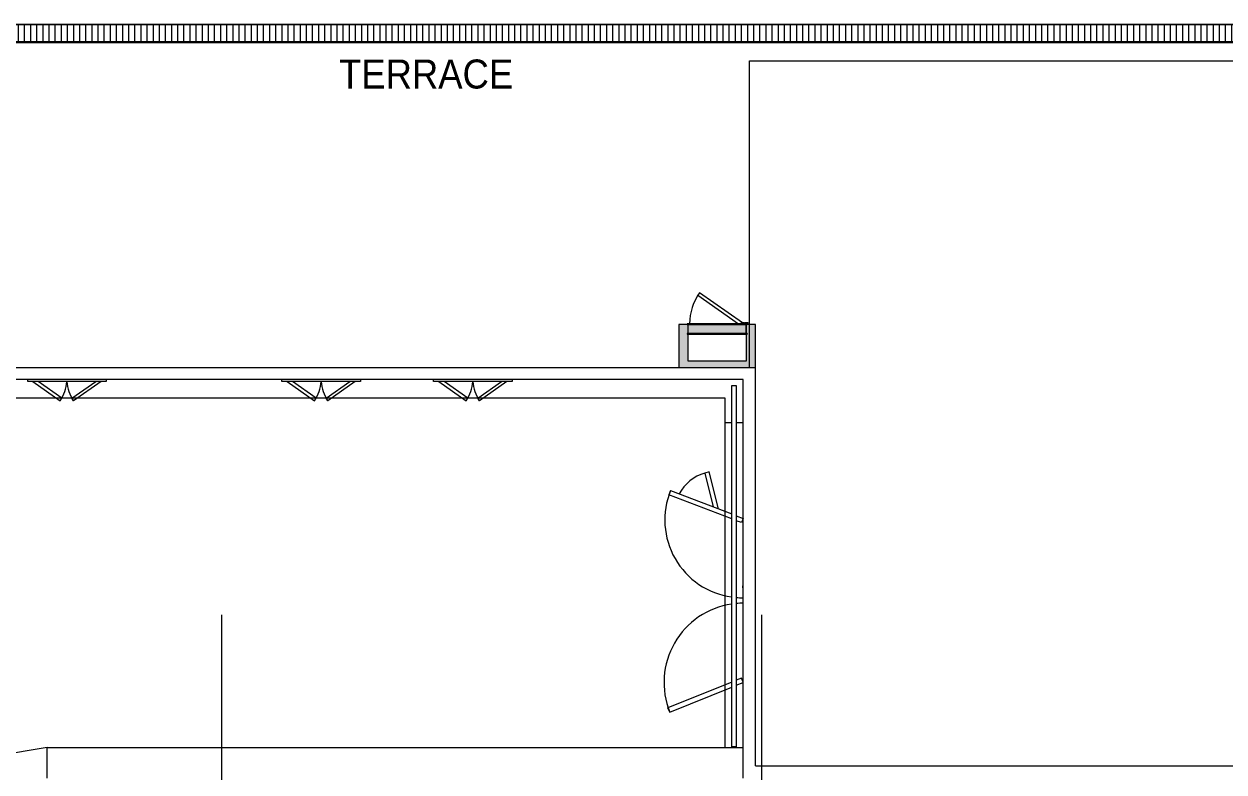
# Model space of a CAD drawing. Header units: millimetres. Extents: x 15878 to 679837, y -72324 to 391440.
# Drawn here: x 55089 to 74673, y -8543 to 3657 of the extents above; entities that cross this region are included whole.
import ezdxf

# ---------------------------------------------------------------- set-up
doc = ezdxf.new("R2010")
doc.units = ezdxf.units.MM
doc.linetypes.add('Grid Line__1_200_', pattern=[10.5, 6, -1.5, 1.5, -1.5])
for name, color, linetype, lineweight in [('A-DOOR', 31, 'Continuous', 5), ('A-DOOR-FRAM', 31, 'Continuous', 5), ('A-FLOR', 192, 'Continuous', 5), ('A-GLAZ-CWMG', 51, 'Continuous', 5), ('A-WALL', 113, 'Continuous', 5), ('A-WALL-PATT', 111, 'Continuous', 18), ('G-ANNO-TEXT', 231, 'Continuous', 5), ('Q-CASE', 31, 'Continuous', 5), ('S-GRID', 1, 'Continuous', 5)]:
    doc.layers.add(name, color=color, linetype=linetype, lineweight=lineweight)
doc.styles.add('Swis721 BT', font='swiss.ttf', dxfattribs={"width": 0.9, "height": 473.035439})

# ---------------------------------------------------------------- blocks, each defined once
blk = doc.blocks.new('DLN-Double Door-AP - _AP14_ 1200 x 2300 _WH_-14685462-1_F')
at = {"layer": 'A-DOOR', "color": 253}
for p, q in [((-557, -105), (-109, -419)), ((-80, -378), (-470, -105)), ((80, -378), (470, -105)), ((557, -105), (109, -419)), ((-109, -419), (-80, -378)), ((109, -419), (80, -378))]:
    blk.add_line(p, q, dxfattribs=at)
for centre, start, end in [((-600, -75), 325, 357.0853), ((600, -75), 182.9147, 215)]:
    blk.add_arc(centre, 600, start, end, dxfattribs=at)
at = {"layer": 'A-DOOR-FRAM', "color": 253}
for p, q in [((-640, -105), (-640, -75)), ((640, -105), (-640, -105)), ((640, -75), (640, -105))]:
    blk.add_line(p, q, dxfattribs=at)
blk = doc.blocks.new('Rectangular Mullion - DLN_8 x 75mm _WD_-14263886-1_F')
at = {"layer": 'A-GLAZ-CWMG'}
for p, q in [((66639, -2241), (66714, -2241)), ((66639, -8134), (66639, -2241)), ((66714, -2241), (66714, -8134)), ((66714, -8134), (66639, -8134))]:
    blk.add_line(p, q, dxfattribs=at)
blk = doc.blocks.new('DLN-Double Door-AP - _AP14_ 1200 x 2300 _WH_-V146-1_F')
at = {"layer": 'A-DOOR', "color": 253}
for p, q in [((-557, -105), (-109, -419)), ((-80, -378), (-470, -105)), ((80, -378), (470, -105)), ((557, -105), (109, -419)), ((-109, -419), (-80, -378)), ((109, -419), (80, -378))]:
    blk.add_line(p, q, dxfattribs=at)
for centre, start, end in [((-600, -75), 325, 357.0853), ((600, -75), 182.9147, 215)]:
    blk.add_arc(centre, 600, start, end, dxfattribs=at)
at = {"layer": 'A-DOOR-FRAM', "color": 253}
for p, q in [((-640, -105), (-640, -75)), ((640, -105), (-640, -105)), ((640, -75), (640, -105))]:
    blk.add_line(p, q, dxfattribs=at)
blk = doc.blocks.new('DLN-CLP Double Door_with wicket - _M21_ - CLP Double Door With Wicket 2800X2600-16285896-1_F')
at = {"layer": 'A-DOOR', "color": 253}
for p, q in [((-1395, -188), (-1352, -77)), ((-1350, -77), (-1282, -103)), ((-1282, -103), (-1314, -188)), ((-250, -75), (-250, -80)), ((-220, -80), (-250, -80)), ((-220, -80), (-220, -75)), ((1320, -77), (1255, -103)), ((1255, -103), (1289, -188)), ((1370, -188), (1326, -77)), ((-1807, -1260), (-1424, -263)), ((-1343, -263), (-1737, -1287)), ((1320, -263), (1738, -1303)), ((1808, -1274), (1400, -263)), ((-1507, -481), (-2108, -631)), ((-2090, -704), (-1540, -566)), ((-2108, -631), (-2090, -704)), ((-1807, -1260), (-1737, -1287)), ((1808, -1274), (1738, -1303))]:
    blk.add_line(p, q, dxfattribs=at)
for centre, radius, start, end in [((-1325, -87), 1268, 355.4098, 360), ((1325, -75), 1293, 180.0895, 185.035), ((-1325, -87), 1268, 247.6424, 351.9867), ((1325, -75), 1293, 188.3917, 291.9229), ((-1420, -506), 698, 196.4666, 241.5334)]:
    blk.add_arc(centre, radius, start, end, dxfattribs=at)
at = {"layer": 'A-DOOR-FRAM', "color": 253}
for p, q in [((-1370, -77), (-1370, -75)), ((1370, -77), (-1370, -77)), ((1370, -75), (1370, -77))]:
    blk.add_line(p, q, dxfattribs=at)
blk = doc.blocks.new('DLN-Access Panel__AP02_ - _AP02a_ 900 x 1100 _WH_-13786691-1_F')
at = {"layer": 'A-DOOR', "color": 253}
for p, q in [((-490, 75), (-490, 85)), ((-478, 85), (-490, 85)), ((-490, 75), (490, 75)), ((475, 85), (-475, 85)), ((490, 85), (478, 85)), ((490, 75), (490, 85)), ((-465, -95), (-503, -95)), ((-503, -95), (-503, -100)), ((-503, -100), (-465, -100)), ((-490, -85), (-490, -75)), ((490, -75), (-490, -75)), ((-490, -85), (490, -85)), ((-465, -85), (-465, -97)), ((-450, -97), (-450, -85)), ((-405, -95), (-443, -95)), ((-443, -95), (-443, -100)), ((-443, -100), (-405, -100)), ((-436, -85), (-421, -95)), ((-414, -100), (287, -591)), ((-405, -85), (-405, -97)), ((-390, -97), (-390, -85)), ((316, -550), (-349, -85)), ((490, -85), (490, -75)), ((287, -591), (316, -550))]:
    blk.add_line(p, q, dxfattribs=at)
for centre, radius, start, end in [((-458, -97), 7.5, 199.4712, 360), ((-458, -97), 7.5, 180, 0), ((-458, -97), 2, 180, 360), ((-398, -97), 7.5, 199.4712, 360), ((-398, -97), 7.5, 180, 0), ((-398, -97), 2, 180, 360), ((-450, -75), 900, 325, 359.3465)]:
    blk.add_arc(centre, radius, start, end, dxfattribs=at)
at = {"layer": 'A-DOOR-FRAM', "color": 253}
for p, q in [((475, 75), (-475, 75)), ((-475, 75), (-475, -75)), ((475, 75), (475, -75)), ((-475, -75), (475, -75))]:
    blk.add_line(p, q, dxfattribs=at)
blk = doc.blocks.new('DLN-Surface Channel-S1 - 300x150 _WD_-15753210-1_F')
at = {"layer": 'Q-CASE'}
h = blk.add_hatch(dxfattribs=at)
h.set_pattern_fill('FP_7', color=256, style=0, pattern_type=2)
h.set_pattern_definition([(270, (0, 609.6), (100, 6e-15), [])])
h.paths.add_polyline_path([(-20870, -135), (20870, -135), (20870, 135), (-20870, 135), (-20870, -22)], flags=0)
for p, q in [((-20870, 150), (20870, 150)), ((-20870, 140), (20870, 140)), ((20870, 135), (-20870, 135)), ((-20870, -135), (20870, -135)), ((20870, -140), (-20870, -140)), ((-20870, -150), (20870, -150))]:
    blk.add_line(p, q, dxfattribs=at)

msp = doc.modelspace()

# ---------------------------------------------------------------- hatches: boundary and pattern name
at = {"layer": 'A-WALL-PATT', "lineweight": 5, "transparency": 33554432}
for points in [[(65776.8, -1942.5), (65926.8, -1942.5), (65926.8, -1242.5), (65776.8, -1242.5), (65776.8, -1724.5)], [(66876.8, -1392.5), (66876.8, -1242.5), (65926.8, -1242.5), (65926.8, -1392.5), (66617.9, -1392.5)], [(66876.8, -1942.5), (67026.8, -1942.5), (67026.8, -1242.5), (66876.8, -1242.5), (66876.8, -1842.5)], [(66876.8, -1942.5), (66876.8, -1842.5), (65926.8, -1842.5), (65926.8, -1942.5), (66617.9, -1942.5)]]:
    msp.add_hatch(color=253, dxfattribs=at).paths.add_polyline_path(points, flags=0)

# ---------------------------------------------------------------- linework, layer by layer
at = {"layer": 'A-FLOR'}
for p, q in [((37839.3, 3657.5), (79589.3, 3657.5)), ((79589.3, 3357.5), (37839.3, 3357.5)), ((66926.8, -1942.5), (66926.8, 3057.5)), ((66926.8, 3057.5), (79599.3, 3057.5)), ((49604.3, -2442.5), (66526.8, -2442.5)), ((66526.8, -2442.5), (66526.8, -8142.5))]:
    msp.add_line(p, q, dxfattribs=at)
at = {"layer": 'A-FLOR', "color": 253}
for p, q in [((66526.8, -2842.5), (66639.3, -2842.5)), ((66714.3, -2842.5), (66826.8, -2842.5))]:
    msp.add_line(p, q, dxfattribs=at)
at = {"layer": 'A-WALL', "color": 253}
for p, q in [((65776.8, -1242.5), (65776.8, -1942.5)), ((67026.8, -1242.5), (65776.8, -1242.5)), ((65926.8, -1842.5), (65926.8, -1242.5)), ((66876.8, -1242.5), (66876.8, -1842.5)), ((67026.8, -8442.5), (67026.8, -1242.5)), ((65926.8, -1392.5), (66876.8, -1392.5)), ((37839.3, -1942.5), (67026.8, -1942.5)), ((66876.8, -1842.5), (65926.8, -1842.5)), ((66826.8, -2142.5), (37639.3, -2142.5)), ((66826.8, -8642.5), (66826.8, -2142.5)), ((67026.8, -8442.5), (79689.3, -8442.5))]:
    msp.add_line(p, q, dxfattribs=at)
at = {"layer": 'A-WALL'}
for p, q in [((52394.6, -8646.9), (55469.8, -8139.1)), ((55469.8, -8142.5), (66826.8, -8142.5)), ((55469.8, -8642.5), (55469.8, -8142.5))]:
    msp.add_line(p, q, dxfattribs=at)
at = {"layer": 'S-GRID', "color": 254, "linetype": 'Grid Line__1_200_'}
for p, q in [((58314.3, -5978.8), (58314.3, -18478.8)), ((67126.8, -5978.8), (67126.8, -18478.8))]:
    msp.add_line(p, q, dxfattribs=at)

# ---------------------------------------------------------------- block references
at = {"layer": 'A-DOOR', "color": 253}
for name, p, rotation in [('DLN-Access Panel__AP02_ - _AP02a_ 900 x 1100 _WH_-13786691-1_F', (66401.8, -1317.5), 180), ('DLN-CLP Double Door_with wicket - _M21_ - CLP Double Door With Wicket 2800X2600-16285896-1_F', (66901.8, -5757.5), 270)]:
    msp.add_blockref(name, p, dxfattribs=dict(at, rotation=rotation))
for name, p in [('DLN-Double Door-AP - _AP14_ 1200 x 2300 _WH_-14685462-1_F', (55789.3, -2067.5)), ('DLN-Double Door-AP - _AP14_ 1200 x 2300 _WH_-V146-1_F', (59939.3, -2067.5)), ('DLN-Double Door-AP - _AP14_ 1200 x 2300 _WH_-V146-1_F', (62414.3, -2067.5))]:
    msp.add_blockref(name, p, dxfattribs=at)
at = {"layer": 'A-GLAZ-CWMG'}
msp.add_blockref('Rectangular Mullion - DLN_8 x 75mm _WD_-14263886-1_F', (0, 0), dxfattribs=at)
at = {"layer": 'Q-CASE'}
msp.add_blockref('DLN-Surface Channel-S1 - 300x150 _WD_-15753210-1_F', (58719.3, 3507.5), dxfattribs=at)

# ---------------------------------------------------------------- texts
at = {"layer": 'G-ANNO-TEXT', "color": 7, "insert": (60230.8, 3078.5), "char_height": 473.04, "width": 3234, "attachment_point": 1, "line_spacing_factor": 1.00667, "style": 'Swis721 BT'}
msp.add_mtext('TERRACE', dxfattribs=at)

doc.saveas('drawing.dxf')
